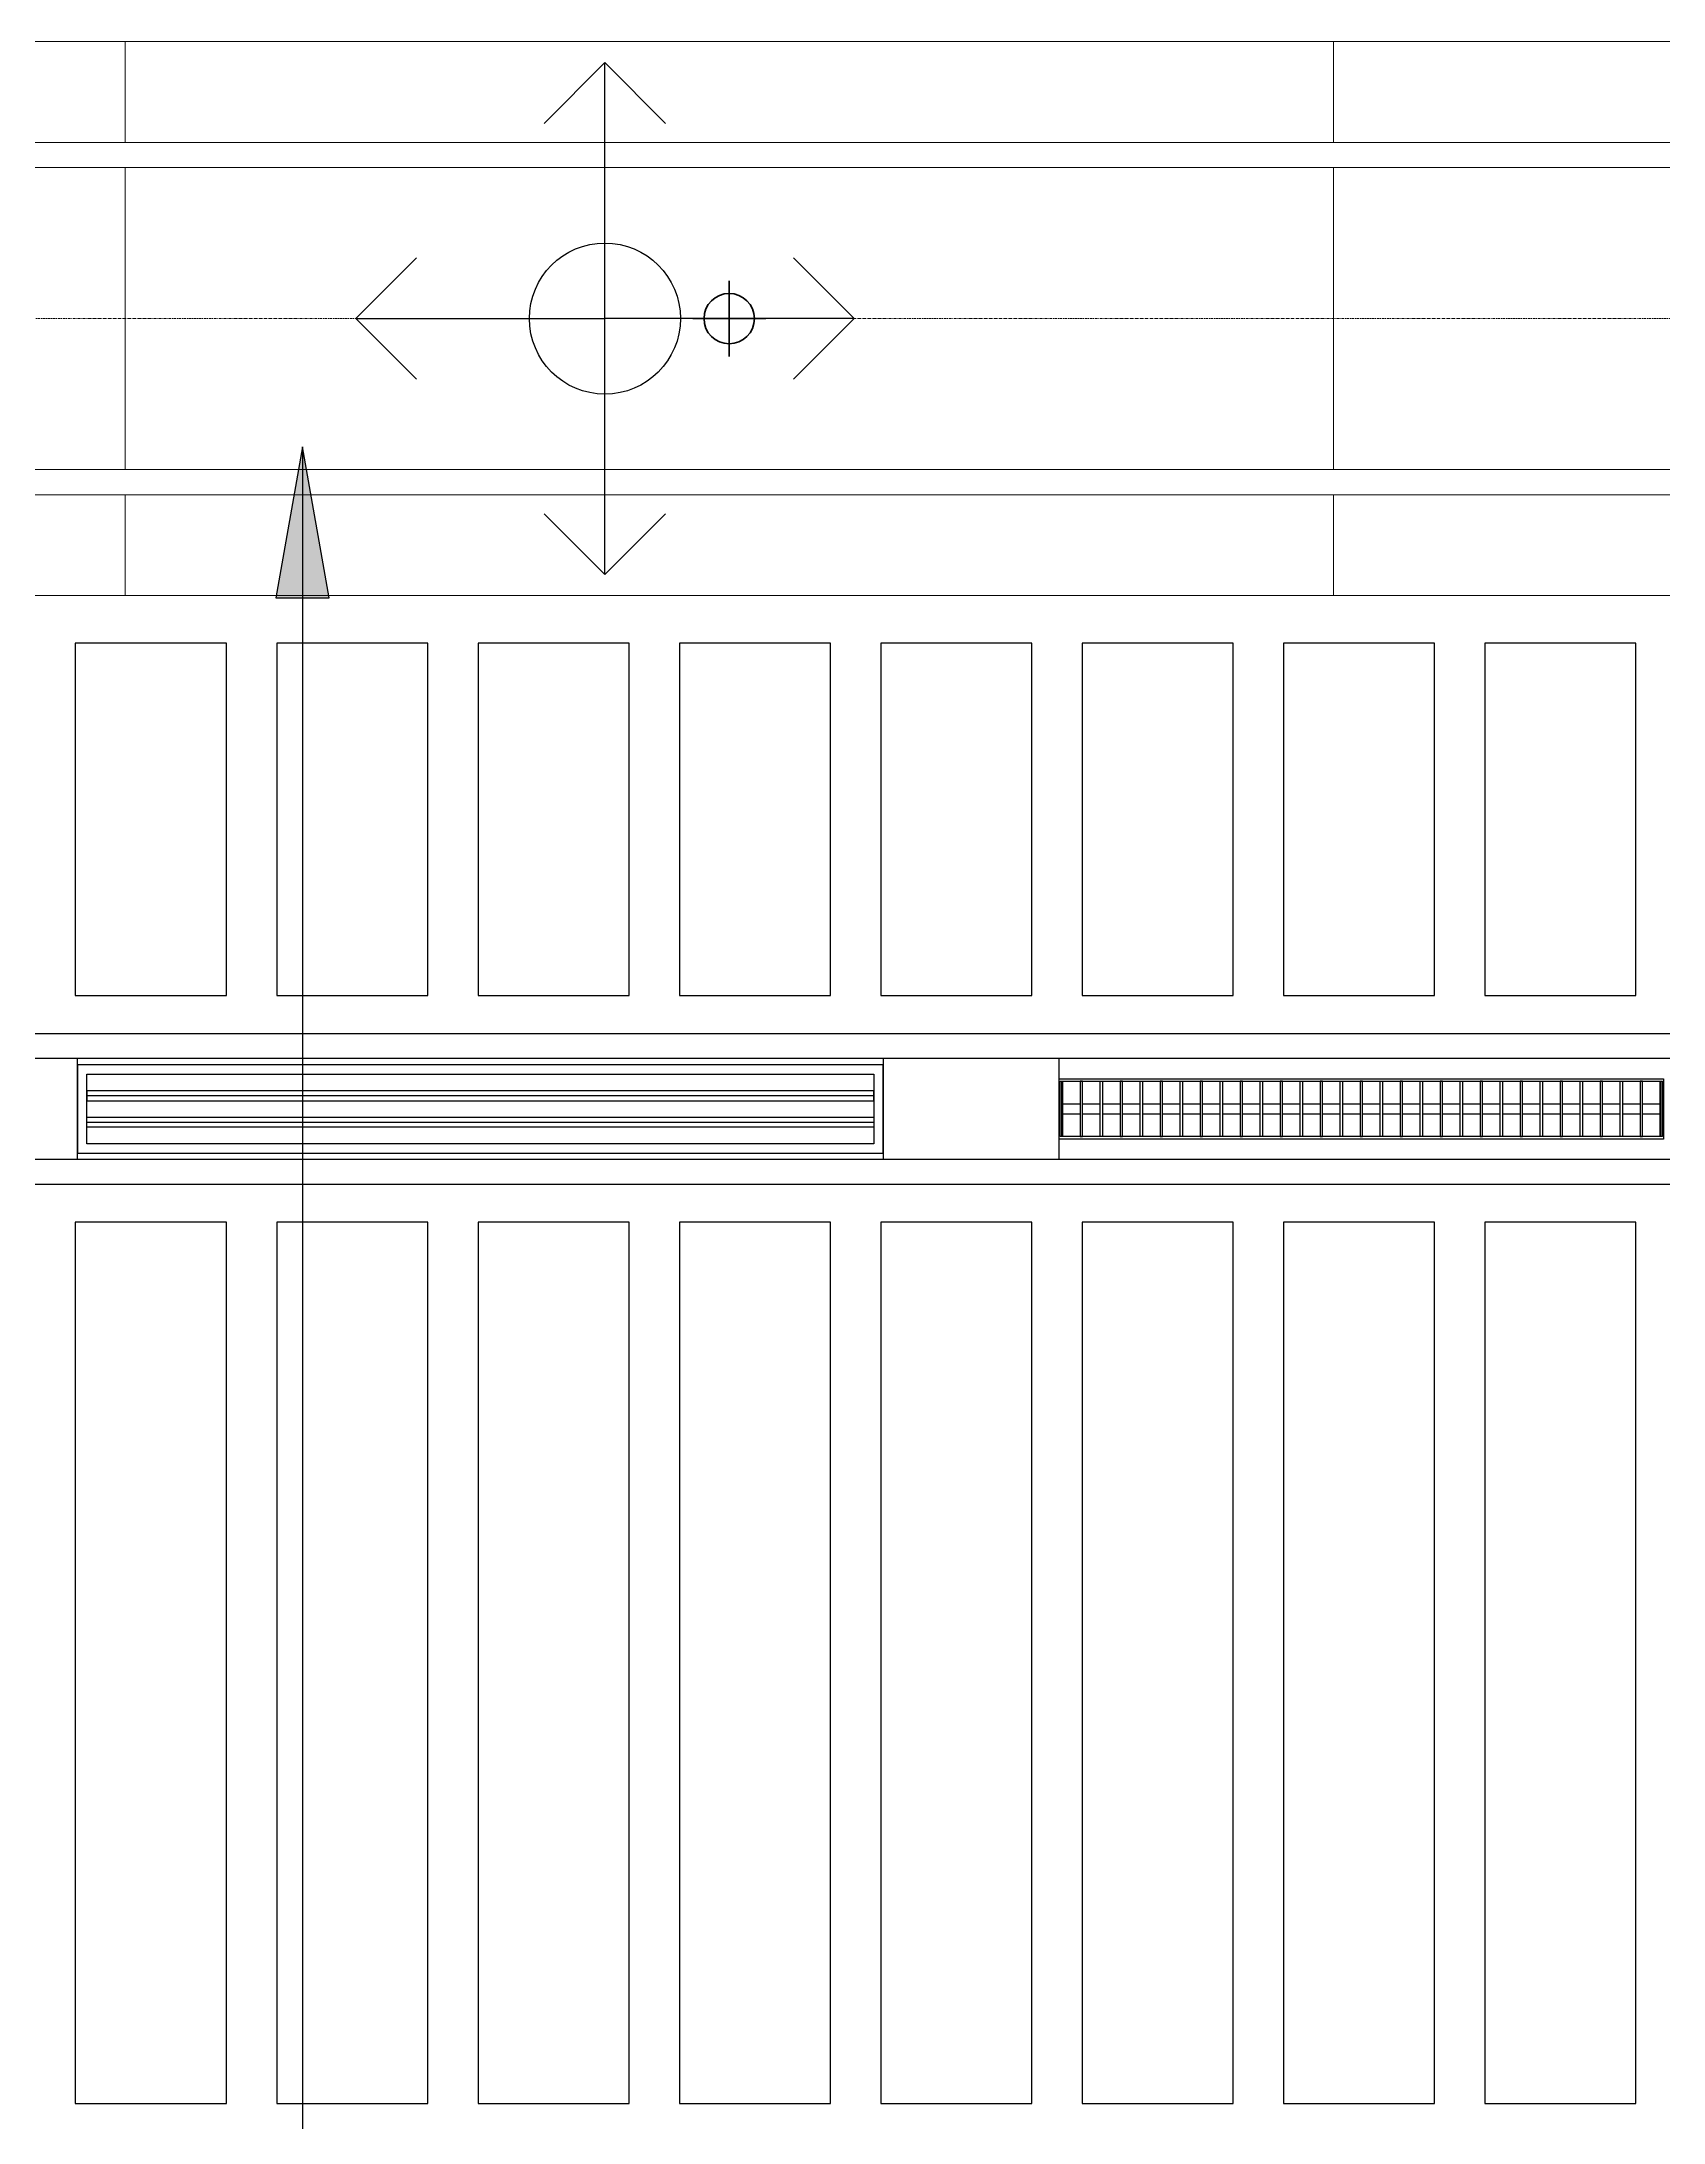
# Model space of a CAD drawing. Header units: millimetres. Extents: x -920231 to -841213, y -17301 to 22361.
# Drawn here: x -855281 to -852060, y -3 to 4129 of the extents above; entities that cross this region are included whole.
import ezdxf
from ezdxf.enums import TextEntityAlignment as Align
from ezdxf.xclip import XClip

# ---------------------------------------------------------------- set-up
doc = ezdxf.new("R2010")
doc.units = ezdxf.units.MM
doc.header["$XCLIPFRAME"] = 0
doc.linetypes.add('DPA_Grid _ Level 100', pattern=[10, 5.5, -1.6, 1.3, -1.6])
for name, color, linetype in [('000 - WIPEOUT', 250, 'Continuous'), ('001 - ASCESSORIES', 251, 'Continuous'), ('A04_TUBE SERIES', 2, 'Continuous'), ('A11_ALU.SOLID SHEET', 2, 'Continuous')]:
    doc.layers.add(name, color=color, linetype=linetype)
for name, color, linetype, lineweight in [('008 - LIGHTING', 1, 'Continuous', 9), ('A-ANNO-NOTE', 3, 'Continuous', 25), ('A-DETL-GENF', 2, 'Continuous', 35), ('A-GLAZ-CURT', 2, 'Continuous', 9), ('E-LITE-EQPM', 2, 'Continuous', 35), ('S-GRID', 251, 'Continuous', 9)]:
    doc.layers.add(name, color=color, linetype=linetype, lineweight=lineweight)

# ---------------------------------------------------------------- blocks, each defined once
blk = doc.blocks.new('DPA_AN_Setting out - Center-8732820-4230-01 ENLARGED MULTI-PURPOSE LEVEL - REFLECTED CEILING PLAN - SHEET 1')
at = {"layer": 'A-ANNO-NOTE'}
for p, q in [((-1.206, 3.877), (0, 5.083)), ((1.206, 3.877), (0, 5.083)), ((0, 0), (0, 5.083)), ((-3.744, 1.206), (-4.95, 0)), ((3.744, 1.206), (4.95, 0)), ((-3.744, -1.206), (-4.95, 0)), ((-4.95, 0), (0, 0)), ((4.95, 0), (0, 0)), ((3.744, -1.206), (4.95, 0)), ((0, -5.083), (0, 0)), ((-1.206, -3.877), (0, -5.083)), ((1.206, -3.877), (0, -5.083))]:
    blk.add_line(p, q, dxfattribs=at)
blk.add_circle((0, 0), 1.5, dxfattribs=at)
blk = doc.blocks.new('*U2141')
at = {"layer": 'S-GRID', "linetype": 'DPA_Grid _ Level 100'}
blk.add_line((24628.5, 0), (-48793, 0), dxfattribs=at)
blk = doc.blocks.new('System Panel - DPA_Metal Ceiling Rectangular Panel-13154297-4230-01 ENLARGED MULTI-PURPOSE LEVEL - REFLECTED CEILING PLAN - SHEET 1')
at = {"layer": 'A-GLAZ-CURT'}
for p, q in [((-855115.2, 3229), (-857507.4, 3229)), ((-857507.4, 3229), (-855115.2, 3229)), ((-855115.2, 3029), (-855115.2, 3229)), ((-855115.2, 3229), (-855115.2, 3029)), ((-857515.2, 3029), (-855115.2, 3029)), ((-855115.2, 3029), (-857515.2, 3029))]:
    blk.add_line(p, q, dxfattribs=at)
blk = doc.blocks.new('System Panel - DPA-AR_Metal Ceiling Rectangular Panel-13139259-4230-01 ENLARGED MULTI-PURPOSE LEVEL - REFLECTED CEILING PLAN - SHEET 1')
at = {"layer": 'A-GLAZ-CURT'}
for p, q in [((-852715.2, 3229), (-855115.2, 3229)), ((-855115.2, 3229), (-855115.2, 3029)), ((-855115.2, 3029), (-855115.2, 3229)), ((-855115.2, 3229), (-852715.2, 3229)), ((-852715.2, 3029), (-852715.2, 3229)), ((-852715.2, 3229), (-852715.2, 3029)), ((-855115.2, 3029), (-852715.2, 3029)), ((-852715.2, 3029), (-855115.2, 3029))]:
    blk.add_line(p, q, dxfattribs=at)
blk = doc.blocks.new('System Panel - DPA-AR_Metal Ceiling Rectangular Panel-13154335-4230-01 ENLARGED MULTI-PURPOSE LEVEL - REFLECTED CEILING PLAN - SHEET 1')
at = {"layer": 'A-GLAZ-CURT'}
for p, q in [((-850817.4, 3229), (-852715.2, 3229)), ((-852715.2, 3229), (-852715.2, 3029)), ((-852715.2, 3029), (-852715.2, 3229)), ((-852715.2, 3229), (-850817.4, 3229)), ((-850817.4, 3029), (-850817.4, 3229)), ((-850817.4, 3229), (-850817.4, 3029)), ((-852715.2, 3029), (-850817.4, 3029)), ((-850817.4, 3029), (-852715.2, 3029))]:
    blk.add_line(p, q, dxfattribs=at)
blk = doc.blocks.new('System Panel - DPA_Metal Ceiling Rectangular Panel-V6-4230-01 ENLARGED MULTI-PURPOSE LEVEL - REFLECTED CEILING PLAN - SHEET 1')
at = {"layer": 'A-GLAZ-CURT'}
for p, q in [((-855115.2, 4129), (-857515.2, 4129)), ((-857515.2, 4129), (-855115.2, 4129)), ((-855115.2, 3929), (-855115.2, 4129)), ((-855115.2, 4129), (-855115.2, 3929)), ((-857507.4, 3929), (-855115.2, 3929)), ((-855115.2, 3929), (-857507.4, 3929))]:
    blk.add_line(p, q, dxfattribs=at)
blk = doc.blocks.new('System Panel - DPA_Metal Ceiling Rectangular Panel-13154329-4230-01 ENLARGED MULTI-PURPOSE LEVEL - REFLECTED CEILING PLAN - SHEET 1')
at = {"layer": 'A-GLAZ-CURT'}
for p, q in [((-855115.2, 3879), (-857507.4, 3879)), ((-857507.4, 3879), (-855115.2, 3879)), ((-855115.2, 3279), (-855115.2, 3879)), ((-855115.2, 3879), (-855115.2, 3279)), ((-857507.4, 3279), (-855115.2, 3279)), ((-855115.2, 3279), (-857507.4, 3279))]:
    blk.add_line(p, q, dxfattribs=at)
blk = doc.blocks.new('System Panel - DPA-AR_Metal Ceiling Rectangular Panel-13139299-4230-01 ENLARGED MULTI-PURPOSE LEVEL - REFLECTED CEILING PLAN - SHEET 1')
at = {"layer": 'A-GLAZ-CURT'}
for p, q in [((-864382.4, 3879), (-866782.4, 3879)), ((-866782.4, 3879), (-866782.4, 3279)), ((-866782.4, 3279), (-866782.4, 3879)), ((-866782.4, 3879), (-864382.4, 3879)), ((-864382.4, 3279), (-864382.4, 3879)), ((-864382.4, 3879), (-864382.4, 3279)), ((-866782.4, 3279), (-864382.4, 3279)), ((-864382.4, 3279), (-866782.4, 3279))]:
    blk.add_line(p, q, dxfattribs=at)
blk = doc.blocks.new('System Panel - DPA-AR_Metal Ceiling Rectangular Panel-13154339-4230-01 ENLARGED MULTI-PURPOSE LEVEL - REFLECTED CEILING PLAN - SHEET 1')
at = {"layer": 'A-GLAZ-CURT'}
for p, q in [((-850817.4, 3879), (-852715.2, 3879)), ((-852715.2, 3879), (-852715.2, 3279)), ((-852715.2, 3279), (-852715.2, 3879)), ((-852715.2, 3879), (-850817.4, 3879)), ((-850817.4, 3279), (-850817.4, 3879)), ((-850817.4, 3879), (-850817.4, 3279)), ((-852715.2, 3279), (-850817.4, 3279)), ((-850817.4, 3279), (-852715.2, 3279))]:
    blk.add_line(p, q, dxfattribs=at)
blk = doc.blocks.new('LGF_DL_SAA_LowPower_DL1a - LGF_DL_SAA_LowPower_DL1a-8832329-4230-01 ENLARGED MULTI-PURPOSE LEVEL - REFLECTED CEILING PLAN - SHEET 1')
at = {"layer": 'A-DETL-GENF', "lineweight": 9}
for p, q in [((0, 75), (0, -75)), ((72.5, 0), (-72.5, 0))]:
    blk.add_line(p, q, dxfattribs=at)
blk.add_circle((0, 0), 50, dxfattribs=at)
blk = doc.blocks.new('*U616')
at = {"layer": 'A-GLAZ-CURT'}
for name, p in [('System Panel - DPA_Metal Ceiling Rectangular Panel-V6-4230-01 ENLARGED MULTI-PURPOSE LEVEL - REFLECTED CEILING PLAN - SHEET 1', (870082.4, -3579)), ('System Panel - DPA-AR_Metal Ceiling Rectangular Panel-13139259-4230-01 ENLARGED MULTI-PURPOSE LEVEL - REFLECTED CEILING PLAN - SHEET 1', (870082.4, -2679)), ('System Panel - DPA-AR_Metal Ceiling Rectangular Panel-13154335-4230-01 ENLARGED MULTI-PURPOSE LEVEL - REFLECTED CEILING PLAN - SHEET 1', (870082.4, -2679)), ('System Panel - DPA_Metal Ceiling Rectangular Panel-13154329-4230-01 ENLARGED MULTI-PURPOSE LEVEL - REFLECTED CEILING PLAN - SHEET 1', (870082.4, -3579)), ('System Panel - DPA-AR_Metal Ceiling Rectangular Panel-13139299-4230-01 ENLARGED MULTI-PURPOSE LEVEL - REFLECTED CEILING PLAN - SHEET 1', (881749.6, -3579)), ('System Panel - DPA-AR_Metal Ceiling Rectangular Panel-13154339-4230-01 ENLARGED MULTI-PURPOSE LEVEL - REFLECTED CEILING PLAN - SHEET 1', (870082.4, -3579)), ('System Panel - DPA_Metal Ceiling Rectangular Panel-13154297-4230-01 ENLARGED MULTI-PURPOSE LEVEL - REFLECTED CEILING PLAN - SHEET 1', (870082.4, -3579)), ('System Panel - DPA-AR_Metal Ceiling Rectangular Panel-13139259-4230-01 ENLARGED MULTI-PURPOSE LEVEL - REFLECTED CEILING PLAN - SHEET 1', (870082.4, -3579)), ('System Panel - DPA-AR_Metal Ceiling Rectangular Panel-13154335-4230-01 ENLARGED MULTI-PURPOSE LEVEL - REFLECTED CEILING PLAN - SHEET 1', (870082.4, -3579))]:
    blk.add_blockref(name, p, dxfattribs=at)
at = {"layer": 'E-LITE-EQPM', "extrusion": (0, 0, -1), "rotation": 180}
blk.add_blockref('LGF_DL_SAA_LowPower_DL1a - LGF_DL_SAA_LowPower_DL1a-8832329-4230-01 ENLARGED MULTI-PURPOSE LEVEL - REFLECTED CEILING PLAN - SHEET 1', (-16166.8, 0), dxfattribs=at)
blk = doc.blocks.new('*U1371')
blk.add_wipeout([(-25, 0), (25, 0), (25, 20847.7), (-25, 20797.7)]).dxf.layer = '000 - WIPEOUT'
at = {"layer": 'A04_TUBE SERIES', "color": 0}
blk.add_lwpolyline([(-25, 0), (25, 0), (25, 20847.7), (-25, 20797.7)], close=True, dxfattribs=at)
at = {"layer": 'Defpoints', "color": 250, "flags": 1}
blk.add_attdef('EXTR.OVL-LENGTH_', (-33.1, -9), '', height=5, dxfattribs=at)
blk = doc.blocks.new('*U1370')
blk.add_wipeout([(-25, 0), (25, 0), (25, 20597.7), (-25, 20547.7)]).dxf.layer = '000 - WIPEOUT'
at = {"layer": 'A04_TUBE SERIES', "color": 0}
blk.add_lwpolyline([(-25, 0), (25, 0), (25, 20597.7), (-25, 20547.7)], close=True, dxfattribs=at)
at = {"layer": 'Defpoints', "color": 250, "flags": 1}
blk.add_attdef('EXTR.OVL-LENGTH_', (-33.1, -9), '', height=5, dxfattribs=at)
blk = doc.blocks.new('*U1408')
blk.add_point((0, 0))
at = {"layer": 'Defpoints', "color": 250}
blk.add_text('AL.SHEET-HAT-TYPE-C', height=7, rotation=270, dxfattribs=at).set_placement((15, 0), align=Align.BOTTOM_CENTER)
blk.add_wipeout([(0, -100), (350, -100), (350, 100), (0, 100)]).dxf.layer = '000 - WIPEOUT'
at = {"layer": 'A11_ALU.SOLID SHEET', "color": 0}
blk.add_lwpolyline([(0, -100), (350, -100), (350, 100), (0, 100)], close=True, dxfattribs=at)
blk = doc.blocks.new('*U1348')
at = {"layer": '001 - ASCESSORIES', "color": 0, "linetype": 'ByBlock'}
blk.add_lwpolyline([(800, 87.5), (-800, 87.5), (-800, -87.5), (800, -87.5)], close=True, dxfattribs=at)
at = {"layer": '001 - ASCESSORIES', "linetype": 'ByBlock'}
for points in [[(-781.5, 69), (781.5, 69), (781.5, -69), (-781.5, -69)], [(781.5, 36.3), (-781.5, 36.3), (-781.5, 16.3), (781.5, 16.3)], [(-781.5, -16.3), (781.5, -16.3), (781.5, -36.3), (-781.5, -36.3)]]:
    blk.add_lwpolyline(points, close=True, dxfattribs=at)
for points in [[(781.5, 26.3), (-781.5, 26.3)], [(-781.5, -26.3), (781.5, -26.3)]]:
    blk.add_lwpolyline(points, dxfattribs=at)
blk = doc.blocks.new('*U1351')
at = {"color": 1}
blk.add_wipeout([(600, -60), (-600, -60), (-600, 60), (600, 60)], dxfattribs=at).dxf.layer = '000 - WIPEOUT'
at = {"layer": '001 - ASCESSORIES', "color": 0}
blk.add_lwpolyline([(600, -60), (-600, -60), (-600, 60), (600, 60)], close=True, dxfattribs=at)
at = {"layer": '001 - ASCESSORIES'}
for points in [[(-593.5, -55), (-598.5, -55), (-598.5, 55), (-593.5, 55)], [(595, -55), (-595, -55), (-595, 55), (595, 55)], [(-558.8, -55), (-553.8, -55), (-553.8, 55), (-558.8, 55)], [(-514, -55), (-519, -55), (-519, 55), (-514, 55)], [(-479.3, -55), (-474.3, -55), (-474.3, 55), (-479.3, 55)], [(-434.6, -55), (-439.6, -55), (-439.6, 55), (-434.6, 55)], [(-399.8, -55), (-394.8, -55), (-394.8, 55), (-399.8, 55)], [(-355.1, -55), (-360.1, -55), (-360.1, 55), (-355.1, 55)], [(-320.4, -55), (-315.4, -55), (-315.4, 55), (-320.4, 55)], [(-275.6, -55), (-280.6, -55), (-280.6, 55), (-275.6, 55)], [(-240.9, -55), (-235.9, -55), (-235.9, 55), (-240.9, 55)], [(-196.2, -55), (-201.2, -55), (-201.2, 55), (-196.2, 55)], [(-161.4, -55), (-156.4, -55), (-156.4, 55), (-161.4, 55)], [(-116.7, -55), (-121.7, -55), (-121.7, 55), (-116.7, 55)], [(-82, -55), (-77, -55), (-77, 55), (-82, 55)], [(-37.2, -55), (-42.2, -55), (-42.2, 55), (-37.2, 55)], [(-2.5, -55), (2.5, -55), (2.5, 55), (-2.5, 55)], [(42.2, -55), (37.2, -55), (37.2, 55), (42.2, 55)], [(77, -55), (82, -55), (82, 55), (77, 55)], [(121.7, -55), (116.7, -55), (116.7, 55), (121.7, 55)], [(156.4, -55), (161.4, -55), (161.4, 55), (156.4, 55)], [(201.2, -55), (196.2, -55), (196.2, 55), (201.2, 55)], [(235.9, -55), (240.9, -55), (240.9, 55), (235.9, 55)], [(280.6, -55), (275.6, -55), (275.6, 55), (280.6, 55)], [(315.4, -55), (320.4, -55), (320.4, 55), (315.4, 55)], [(360.1, -55), (355.1, -55), (355.1, 55), (360.1, 55)], [(394.8, -55), (399.8, -55), (399.8, 55), (394.8, 55)], [(439.6, -55), (434.6, -55), (434.6, 55), (439.6, 55)], [(474.3, -55), (479.3, -55), (479.3, 55), (474.3, 55)], [(519, -55), (514, -55), (514, 55), (519, 55)], [(553.8, -55), (558.8, -55), (558.8, 55), (553.8, 55)], [(598.5, -55), (593.5, -55), (593.5, 55), (598.5, 55)]]:
    blk.add_lwpolyline(points, close=True, dxfattribs=at)
for points in [[(-593.5, 10), (-558.8, 10)], [(-553.8, 10), (-519, 10)], [(-514, 10), (-479.3, 10)], [(-474.3, 10), (-439.6, 10)], [(-434.6, 10), (-399.8, 10)], [(-394.8, 10), (-360.1, 10)], [(-355.1, 10), (-320.4, 10)], [(-315.4, 10), (-280.6, 10)], [(-275.6, 10), (-240.9, 10)], [(-235.9, 10), (-201.2, 10)], [(-196.2, 10), (-161.4, 10)], [(-156.4, 10), (-121.7, 10)], [(-116.7, 10), (-82, 10)], [(-77, 10), (-42.2, 10)], [(-37.2, 10), (-2.5, 10)], [(2.5, 10), (37.2, 10)], [(42.2, 10), (77, 10)], [(82, 10), (116.7, 10)], [(121.7, 10), (156.4, 10)], [(161.4, 10), (196.2, 10)], [(201.2, 10), (235.9, 10)], [(240.9, 10), (275.6, 10)], [(280.6, 10), (315.4, 10)], [(320.4, 10), (355.1, 10)], [(360.1, 10), (394.8, 10)], [(399.8, 10), (434.6, 10)], [(439.6, 10), (474.3, 10)], [(479.3, 10), (514, 10)], [(519, 10), (553.8, 10)], [(558.8, 10), (593.5, 10)], [(-593.5, -10), (-558.8, -10)], [(-553.8, -10), (-519, -10)], [(-514, -10), (-479.3, -10)], [(-474.3, -10), (-439.6, -10)], [(-434.6, -10), (-399.8, -10)], [(-394.8, -10), (-360.1, -10)], [(-355.1, -10), (-320.4, -10)], [(-315.4, -10), (-280.6, -10)], [(-275.6, -10), (-240.9, -10)], [(-235.9, -10), (-201.2, -10)], [(-196.2, -10), (-161.4, -10)], [(-156.4, -10), (-121.7, -10)], [(-116.7, -10), (-82, -10)], [(-77, -10), (-42.2, -10)], [(-37.2, -10), (-2.5, -10)], [(2.5, -10), (37.2, -10)], [(42.2, -10), (77, -10)], [(82, -10), (116.7, -10)], [(121.7, -10), (156.4, -10)], [(161.4, -10), (196.2, -10)], [(201.2, -10), (235.9, -10)], [(240.9, -10), (275.6, -10)], [(280.6, -10), (315.4, -10)], [(320.4, -10), (355.1, -10)], [(360.1, -10), (394.8, -10)], [(399.8, -10), (434.6, -10)], [(439.6, -10), (474.3, -10)], [(479.3, -10), (514, -10)], [(519, -10), (553.8, -10)], [(558.8, -10), (593.5, -10)]]:
    blk.add_lwpolyline(points, dxfattribs=at)
blk = doc.blocks.new('*U1481')
at = {"color": 3}
for points in [[(-875, -6050), (875, -6050), (875, -6350), (-875, -6350)], [(-875, -6450), (875, -6450), (875, -6750), (-875, -6750)], [(-875, -6850), (875, -6850), (875, -7150), (-875, -7150)], [(-875, -7250), (875, -7250), (875, -7550), (-875, -7550)], [(-875, -7650), (875, -7650), (875, -7950), (-875, -7950)], [(-875, -8050), (875, -8050), (875, -8350), (-875, -8350)], [(-875, -8450), (875, -8450), (875, -8750), (-875, -8750)], [(-875, -8850), (875, -8850), (875, -9150), (-875, -9150)]]:
    blk.add_wipeout(points, dxfattribs=at).dxf.layer = '000 - WIPEOUT'
at = {"layer": 'A11_ALU.SOLID SHEET', "color": 0, "linetype": 'ByBlock'}
for points in [[(-875, -6350), (875, -6350), (875, -6050), (-875, -6050)], [(-875, -6750), (875, -6750), (875, -6450), (-875, -6450)], [(-875, -7150), (875, -7150), (875, -6850), (-875, -6850)], [(-875, -7550), (875, -7550), (875, -7250), (-875, -7250)], [(-875, -7950), (875, -7950), (875, -7650), (-875, -7650)], [(-875, -8350), (875, -8350), (875, -8050), (-875, -8050)], [(-875, -8750), (875, -8750), (875, -8450), (-875, -8450)], [(-875, -9150), (875, -9150), (875, -8850), (-875, -8850)]]:
    blk.add_lwpolyline(points, close=True, dxfattribs=at)
blk = doc.blocks.new('*U1482')
at = {"color": 3}
for points in [[(-350, -5450), (350, -5450), (350, -5750), (-350, -5750)], [(-350, -5850), (350, -5850), (350, -6150), (-350, -6150)], [(-350, -6250), (350, -6250), (350, -6550), (-350, -6550)], [(-350, -6650), (350, -6650), (350, -6950), (-350, -6950)], [(-350, -7050), (350, -7050), (350, -7350), (-350, -7350)], [(-350, -7450), (350, -7450), (350, -7750), (-350, -7750)], [(-350, -7850), (350, -7850), (350, -8150), (-350, -8150)], [(-350, -8250), (350, -8250), (350, -8550), (-350, -8550)]]:
    blk.add_wipeout(points, dxfattribs=at).dxf.layer = '000 - WIPEOUT'
at = {"layer": 'A11_ALU.SOLID SHEET', "color": 0, "linetype": 'ByBlock'}
for points in [[(-350, -5750), (350, -5750), (350, -5450), (-350, -5450)], [(-350, -6150), (350, -6150), (350, -5850), (-350, -5850)], [(-350, -6550), (350, -6550), (350, -6250), (-350, -6250)], [(-350, -6950), (350, -6950), (350, -6650), (-350, -6650)], [(-350, -7350), (350, -7350), (350, -7050), (-350, -7050)], [(-350, -7750), (350, -7750), (350, -7450), (-350, -7450)], [(-350, -8150), (350, -8150), (350, -7850), (-350, -7850)], [(-350, -8550), (350, -8550), (350, -8250), (-350, -8250)]]:
    blk.add_lwpolyline(points, close=True, dxfattribs=at)
blk = doc.blocks.new('*U1512')
at = {"layer": 'A11_ALU.SOLID SHEET', "linetype": 'ByBlock', "rotation": 90}
for name, p in [('*U1482', (-115982, -994.5)), ('*U1481', (-116582, -2669.5))]:
    blk.add_blockref(name, p, dxfattribs=at)
at = {"layer": 'A11_ALU.SOLID SHEET', "color": 1}
for p in [(-110877.5, -1569.5), (-108927.5, -1569.5)]:
    blk.add_blockref('*U1408', p, dxfattribs=at)
at = {"layer": '008 - LIGHTING'}
for name, p in [('*U1348', (-109727.5, -1569.5)), ('*U1351', (-107977.5, -1569.5))]:
    blk.add_blockref(name, p, dxfattribs=at)
at = {"layer": 'A04_TUBE SERIES', "linetype": 'ByBlock', "xscale": -1, "rotation": 90}
for name, p in [('*U1370', (-106232, -1444.5)), ('*U1371', (-106232, -1694.5))]:
    blk.add_blockref(name, p, dxfattribs=at)
blk = doc.blocks.new('LGF_DL_SAA_LowPower_DL1a - LGF_DL_SAA_LowPower_DL1a-8832329-4130-01 MULTI-PURPOSE LEVEL - REFLECTED CEILING PLAN')
at = {"layer": 'A-DETL-GENF'}
for p, q in [((0, 75), (0, -75)), ((72.5, 0), (-72.5, 0))]:
    blk.add_line(p, q, dxfattribs=at)
blk.add_circle((0, 0), 50, dxfattribs=at)
blk = doc.blocks.new('C-1-PP19-AR-4130-01-B_20250829-225100_EXLIGHT')
at = {"layer": 'E-LITE-EQPM', "extrusion": (0, 0, -1), "rotation": 180}
blk.add_blockref('LGF_DL_SAA_LowPower_DL1a - LGF_DL_SAA_LowPower_DL1a-8832329-4130-01 MULTI-PURPOSE LEVEL - REFLECTED CEILING PLAN', (109233.2, 0), dxfattribs=at)

msp = doc.modelspace()

# ---------------------------------------------------------------- block references
ref = msp.add_blockref('*U1512', (-744682.4, 3579))
XClip(ref).set_block_clipping_path([(-170955.001718735, -20880.0077451951), (-101425.4223389953, 14393.0014498747)])

# ---------------------------------------------------------------- next in the draw order: hatches: boundary and pattern name
at = {"layer": 'A-ANNO-NOTE'}
msp.add_hatch(color=256, dxfattribs=at).paths.add_polyline_path([(-854763.3, 3324.6), (-854816.2, 3024.6), (-854710.4, 3024.6)])

# ---------------------------------------------------------------- next in the draw order: linework, layer by layer
for p, q in [((-854763.3, 3324.6), (-854816.2, 3024.6)), ((-854710.4, 3024.6), (-854763.3, 3324.6)), ((-854763.3, 3324.6), (-854763.3, -9727.5)), ((-854816.2, 3024.6), (-854710.4, 3024.6))]:
    msp.add_line(p, q, dxfattribs=at)

# ---------------------------------------------------------------- next in the draw order: block references
for name in ['*U2141', '*U616']:
    msp.add_blockref(name, (-870082.4, 3579))
ref = msp.add_blockref('C-1-PP19-AR-4130-01-B_20250829-225100_EXLIGHT', (-744682.4, 3579))
XClip(ref).set_block_clipping_path([(-170955.001718735, -20880.0077451951), (-101425.4223389953, 14393.0014498747)])
at = {"layer": 'A-ANNO-NOTE', "xscale": 100, "yscale": 100, "zscale": 100}
msp.add_blockref('DPA_AN_Setting out - Center-8732820-4230-01 ENLARGED MULTI-PURPOSE LEVEL - REFLECTED CEILING PLAN - SHEET 1', (-854162.4, 3579), dxfattribs=at)

doc.saveas('drawing.dxf')
